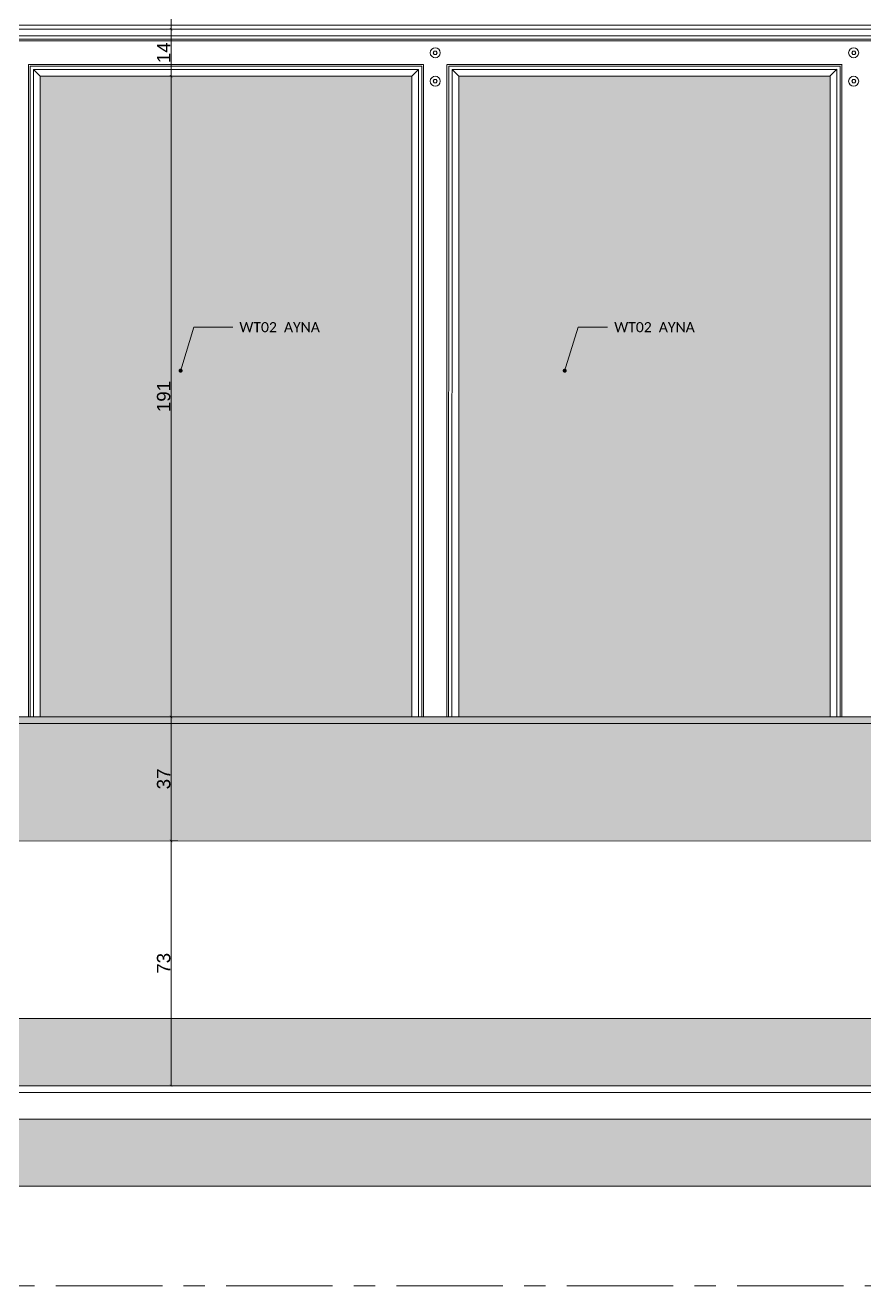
# Model space of a CAD drawing. Header units: millimetres. Extents: x 29001 to 40804, y -8833 to -5892.
# Drawn here: x 36825.3 to 37075.7, y -7240.6 to -6864.7 of the extents above; entities that cross this region are included whole.
import ezdxf
from ezdxf import colors
from ezdxf.entities.mleader import LeaderData, LeaderLine
from ezdxf.math import Vec2, Vec3

# ---------------------------------------------------------------- set-up
doc = ezdxf.new("R2010")
doc.units = ezdxf.units.MM
doc.linetypes.add('CENTER', pattern=[50.8, 31.75, -6.35, 6.35, -6.35])
doc.linetypes.add('HIDDEN', pattern=[9.525, 6.35, -3.175])
doc.layers.get('0').update_dxf_attribs({"lineweight": 0})
doc.layers.get('Defpoints').update_dxf_attribs({"lineweight": 0})
for name, color, linetype, lineweight in [('wipeout', 254, 'Continuous', 0), ('xxx_Auto_Duvar_Duvar Gorunus 01', 253, 'Continuous', 0), ('xxx_Auto_Duvar_Duvar Plan Kesit', 7, 'Continuous', 0), ('xxx_Auto_Duvar_Yesil Alcipan', 93, 'Continuous', 0), ('xxx_Auto_Kaplama_Ahşap', 34, 'Continuous', 0), ('xxx_Auto_Kaplama_Ayna', 173, 'Continuous', 0), ('xxx_Auto_Kaplama_Mermer', 23, 'Continuous', 0), ('xxx_Auto_Kaplama_Mermer Tarama', 45, 'Continuous', 0), ('xxx_Auto_Konstruksiyon_Metal', 141, 'Continuous', 0), ('xxx_Auto_Olcu_Ic', 33, 'Continuous', 0), ('xxx_Auto_Tasiyici_KolonTarama', 253, 'Continuous', 0), ('xxx_Auto_Yardimci_Aks', 30, 'CENTER', 0), ('xxx_Auto_Yardimci_Yazi', 7, 'Continuous', 0)]:
    doc.layers.add(name, color=color, linetype=linetype, lineweight=lineweight)
doc.styles.add('AUTOBAN', font='')
doc.styles.add('narrow', font='ARIALN.TTF', dxfattribs={"height": 4})
doc.styles.get('AUTOBAN').set_extended_font_data('Helvetica Normal Tr')
doc.dimstyles.new('AUTO_DIM_1-20', dxfattribs={"dimtxt": 4, "dimasz": 0.75, "dimexe": 2, "dimexo": 10, "dimgap": 0.2, "dimtad": 1, "dimdec": 0, "dimrnd": 0.5, "dimdsep": 46, "dimtxsty": 'AUTOBAN', "dimblk": 'ARCHTICK', "dimcen": 2, "dimclrd": 256, "dimclre": 256, "dimclrt": 256, "dimadec": 0, "dimazin": 0, "dimtfac": 1, "dimtdec": 0, "dimtix": 1, "dimtofl": 0, "dimtmove": 1, "dimatfit": 3, "dimfxl": 1, "dimtolj": 1, "dimtzin": 0, "dimlwd": -1, "dimlwe": -1, "dimarcsym": 0})

# ---------------------------------------------------------------- blocks, each defined once
blk = doc.blocks.new('havşabaş')
at = {"linetype": 'Continuous'}
blk.add_wipeout([(0, 1.5), (-0.09, 1.5), (-0.19, 1.49), (-0.28, 1.47), (-0.37, 1.45), (-0.46, 1.43), (-0.55, 1.39), (-0.64, 1.36), (-0.72, 1.31), (-0.8, 1.27), (-0.88, 1.21), (-0.96, 1.16), (-1.03, 1.09), (-1.09, 1.03), (-1.16, 0.96), (-1.21, 0.88), (-1.27, 0.8), (-1.31, 0.72), (-1.36, 0.64), (-1.39, 0.55), (-1.43, 0.46), (-1.45, 0.37), (-1.47, 0.28), (-1.49, 0.19), (-1.5, 0.09), (-1.5, 0), (-1.5, -0.09), (-1.49, -0.19), (-1.47, -0.28), (-1.45, -0.37), (-1.43, -0.46), (-1.39, -0.55), (-1.36, -0.64), (-1.31, -0.72), (-1.27, -0.8), (-1.21, -0.88), (-1.16, -0.96), (-1.09, -1.03), (-1.03, -1.09), (-0.96, -1.16), (-0.88, -1.21), (-0.8, -1.27), (-0.72, -1.31), (-0.64, -1.36), (-0.55, -1.39), (-0.46, -1.43), (-0.37, -1.45), (-0.28, -1.47), (-0.19, -1.49), (-0.09, -1.5), (0, -1.5), (0.09, -1.5), (0.19, -1.49), (0.28, -1.47), (0.37, -1.45), (0.46, -1.43), (0.55, -1.39), (0.64, -1.36), (0.72, -1.31), (0.8, -1.27), (0.88, -1.21), (0.96, -1.16), (1.03, -1.09), (1.09, -1.03), (1.16, -0.96), (1.21, -0.88), (1.27, -0.8), (1.31, -0.72), (1.36, -0.64), (1.39, -0.55), (1.43, -0.46), (1.45, -0.37), (1.47, -0.28), (1.49, -0.19), (1.5, -0.09), (1.5, 0), (1.5, 0.09), (1.49, 0.19), (1.47, 0.28), (1.45, 0.37), (1.43, 0.46), (1.39, 0.55), (1.36, 0.64), (1.31, 0.72), (1.27, 0.8), (1.21, 0.88), (1.16, 0.96), (1.09, 1.03), (1.03, 1.09), (0.96, 1.16), (0.88, 1.21), (0.8, 1.27), (0.72, 1.31), (0.64, 1.36), (0.55, 1.39), (0.46, 1.43), (0.37, 1.45), (0.28, 1.47), (0.19, 1.49), (0.09, 1.5)], dxfattribs=at).dxf.layer = 'wipeout'
at = {"layer": 'xxx_Auto_Konstruksiyon_Metal', "linetype": 'Continuous'}
blk.add_lwpolyline([(-0.3, 0.52), (-0.6, 0), (-0.3, -0.52), (0.3, -0.52), (0.6, 0), (0.3, 0.52)], close=True, dxfattribs=at)
blk.add_circle((0, 0), 1.5, dxfattribs=at)
blk = doc.blocks.new('_Dot')
at = {"color": 0, "linetype": 'ByBlock', "lineweight": -2}
blk.add_line((-0.5, 0), (-1, 0), dxfattribs=at)
at = {"color": 0, "linetype": 'ByBlock', "const_width": 0.5}
blk.add_lwpolyline([(-0.25, 0, 1), (0.25, 0, 1)], format="xyb", close=True, dxfattribs=at)
blk = doc.blocks.new('_ArchTick')
at = {"color": 0, "linetype": 'ByBlock', "const_width": 0.15}
blk.add_lwpolyline([(-0.5, -0.5), (0.5, 0.5)], dxfattribs=at)
blk = doc.blocks.new('*D307')
at = {"layer": 'Defpoints', "color": 0, "transparency": 16777216}
for p in [(36858.78, -7107.96, -88.56), (36868.8, -7107.96), (36858.77, -7180.97, -65.68)]:
    blk.add_point(p, dxfattribs=at)
at = {"layer": 'xxx_Auto_Olcu_Ic', "transparency": 16777216}
for p, q in [((36868.78, -7107.96), (36870.8, -7107.96)), ((36868.8, -7180.97), (36868.8, -7107.96)), ((36868.77, -7180.97), (36870.8, -7180.97))]:
    blk.add_line(p, q, dxfattribs=at)
at = {"layer": 'xxx_Auto_Olcu_Ic', "transparency": 16777216, "xscale": 0.75, "yscale": 0.75, "zscale": 0.75}
for p, rotation in [((36868.8, -7107.96), 90), ((36868.8, -7180.97), 270)]:
    blk.add_blockref('_ArchTick', p, dxfattribs=dict(at, rotation=rotation))
at = {"layer": 'xxx_Auto_Olcu_Ic', "transparency": 16777216, "insert": (36866.6, -7144.47), "char_height": 4, "attachment_point": 5, "rotation": 90, "style": 'AUTOBAN'}
blk.add_mtext('\\A1;73', dxfattribs=at)
blk = doc.blocks.new('*D308')
at = {"layer": 'Defpoints', "color": 0, "transparency": 16777216}
for p in [(36868.8, -7070.97), (36873.96, -7070.97, -88.56), (36858.78, -7107.96, -88.56)]:
    blk.add_point(p, dxfattribs=at)
at = {"layer": 'xxx_Auto_Olcu_Ic', "transparency": 16777216}
for p, q in [((36863.96, -7070.97), (36866.8, -7070.97)), ((36868.8, -7107.96), (36868.8, -7070.97)), ((36868.78, -7107.96), (36870.8, -7107.96))]:
    blk.add_line(p, q, dxfattribs=at)
at = {"layer": 'xxx_Auto_Olcu_Ic', "transparency": 16777216, "xscale": 0.75, "yscale": 0.75, "zscale": 0.75}
for p, rotation in [((36868.8, -7070.97), 90), ((36868.8, -7107.96), 270)]:
    blk.add_blockref('_ArchTick', p, dxfattribs=dict(at, rotation=rotation))
at = {"layer": 'xxx_Auto_Olcu_Ic', "transparency": 16777216, "insert": (36866.6, -7089.47), "char_height": 4, "attachment_point": 5, "rotation": 90, "style": 'AUTOBAN'}
blk.add_mtext('\\A1;37', dxfattribs=at)
blk = doc.blocks.new('*D309')
at = {"layer": 'Defpoints', "color": 0, "transparency": 16777216}
for p in [(36868.8, -6879.88), (36872.83, -6879.88, 58.95), (36873.96, -7070.97, -88.56)]:
    blk.add_point(p, dxfattribs=at)
at = {"layer": 'xxx_Auto_Olcu_Ic', "transparency": 16777216}
for p, q in [((36862.83, -6879.88), (36866.8, -6879.88)), ((36868.8, -7070.97), (36868.8, -6879.88)), ((36863.96, -7070.97), (36866.8, -7070.97))]:
    blk.add_line(p, q, dxfattribs=at)
at = {"layer": 'xxx_Auto_Olcu_Ic', "transparency": 16777216, "xscale": 0.75, "yscale": 0.75, "zscale": 0.75}
for p, rotation in [((36868.8, -6879.88), 90), ((36868.8, -7070.97), 270)]:
    blk.add_blockref('_ArchTick', p, dxfattribs=dict(at, rotation=rotation))
at = {"layer": 'xxx_Auto_Olcu_Ic', "transparency": 16777216, "insert": (36866.6, -6975.42), "char_height": 4, "attachment_point": 5, "rotation": 90, "style": 'AUTOBAN'}
blk.add_mtext('\\A1;191', dxfattribs=at)
blk = doc.blocks.new('*D310')
at = {"layer": 'Defpoints', "color": 0, "transparency": 16777216}
for p in [(36868.8, -6865.88), (36873.05, -6865.88, 74.22), (36872.83, -6879.88, 58.95)]:
    blk.add_point(p, dxfattribs=at)
at = {"layer": 'xxx_Auto_Olcu_Ic', "transparency": 16777216}
for p, q in [((36863.05, -6865.88), (36866.8, -6865.88)), ((36868.8, -6879.88), (36868.8, -6865.88)), ((36862.83, -6879.88), (36866.8, -6879.88))]:
    blk.add_line(p, q, dxfattribs=at)
at = {"layer": 'xxx_Auto_Olcu_Ic', "transparency": 16777216, "xscale": 0.75, "yscale": 0.75, "zscale": 0.75}
for p, rotation in [((36868.8, -6865.88), 90), ((36868.8, -6879.88), 270)]:
    blk.add_blockref('_ArchTick', p, dxfattribs=dict(at, rotation=rotation))
at = {"layer": 'xxx_Auto_Olcu_Ic', "transparency": 16777216, "insert": (36866.6, -6872.88), "char_height": 4, "attachment_point": 5, "rotation": 90, "style": 'AUTOBAN'}
blk.add_mtext('\\A1;14', dxfattribs=at)
blk = doc.blocks.new('*D311')
at = {"layer": 'Defpoints', "color": 0, "transparency": 16777216}
for p in [(36868.8, -6693.06), (36915.52, -6693.06, -82.39), (36873.05, -6865.88, 74.22)]:
    blk.add_point(p, dxfattribs=at)
at = {"layer": 'xxx_Auto_Olcu_Ic', "transparency": 16777216}
for p, q in [((36905.52, -6693.06), (36866.8, -6693.06)), ((36868.8, -6865.88), (36868.8, -6693.06)), ((36863.05, -6865.88), (36866.8, -6865.88))]:
    blk.add_line(p, q, dxfattribs=at)
at = {"layer": 'xxx_Auto_Olcu_Ic', "transparency": 16777216, "xscale": 0.75, "yscale": 0.75, "zscale": 0.75}
for p, rotation in [((36868.8, -6693.06), 90), ((36868.8, -6865.88), 270)]:
    blk.add_blockref('_ArchTick', p, dxfattribs=dict(at, rotation=rotation))
at = {"layer": 'xxx_Auto_Olcu_Ic', "transparency": 16777216, "insert": (36866.6, -6779.47), "char_height": 4, "attachment_point": 5, "rotation": 90, "style": 'AUTOBAN'}
blk.add_mtext('\\A1;173', dxfattribs=at)

msp = doc.modelspace()

# ---------------------------------------------------------------- hatches: boundary and pattern name
at = {"true_color": 0x7e837c}
h = msp.add_hatch(color=8, dxfattribs=at)
h.dxf.hatch_style = 1
h.paths.add_polyline_path([(36699.96, -7180.97), (37323.39, -7180.98), (37323.39, -7160.98), (36699.96, -7160.97)])
at = {"layer": 'xxx_Auto_Kaplama_Ahşap'}
h = msp.add_hatch(color=256, dxfattribs=at)
h.dxf.hatch_style = 1
h.set_gradient(color1=(182, 182, 185), color2=(240, 240, 240), tint=1, name='INVCYLINDER')
h.paths.add_polyline_path([(36954.6, -6879.97), (37065.4, -6879.97), (37065.4, -7070.99), (36954.6, -7070.99)])
at = {"layer": 'xxx_Auto_Kaplama_Ayna'}
h = msp.add_hatch(color=3, dxfattribs=at)
h.dxf.hatch_style = 1
h.set_gradient(color1=(182, 182, 185), color2=(240, 240, 240), tint=1, name='INVCYLINDER')
h.paths.add_polyline_path([(36829.79, -6879.97), (36940.59, -6879.97), (36940.59, -7070.97), (36829.79, -7070.97)])
at = {"layer": 'xxx_Auto_Kaplama_Mermer Tarama'}
h = msp.add_hatch(dxfattribs=at)
h.set_pattern_fill('SWAMP', color=256, scale=0.1)
h.set_pattern_definition([(0, (-22353.235, -10202.535), (1.27, 2.19970452), [0.3175, -2.2225]), (90, (-22353.0764, -10202.5351), (-1.27, 2.199704524), [0.15875, -4.24065905]), (90, (-22353.0367, -10202.5351), (-1.27, 2.199704524), [0.127, -4.27240905]), (90, (-22353.116, -10202.5351), (-1.27, 2.199704524), [0.127, -4.27240905]), (60, (-22352.997, -10202.535), (-1.27, 2.199704525), [0.1016, -2.4384]), (120, (-22353.1557, -10202.535), (-2.54, 1e-09), [0.1016, -2.4384])])
h.paths.add_polyline_path([(37323.39, -7070.97), (36817.74, -7072.97), (36817.74, -7107.96), (37161.17, -7107.99), (37323.39, -7107.99)])
edge = h.paths.add_edge_path(flags=16)
edge.add_arc((37092.62, -7089.87), 0.3, 0, 360)
h.paths.add_polyline_path([(36817.74, -7072.97), (36699.96, -7072.97), (36699.96, -7107.95), (36817.74, -7107.96)])
h.paths.add_polyline_path([(37209.57, -7070.97), (36817.74, -7070.97), (36817.74, -7072.97), (37323.39, -7070.97)], flags=17)
h.paths.add_polyline_path([(37146.54, -7080.37), (37098.41, -7080.54)], flags=16)
h.paths.add_polyline_path([(36804.7, -7103.44), (36853.17, -7103.44), (36854.01, -7103.44), (36805.54, -7103.44)])
h.paths.add_polyline_path([(36727.59, -7107.95), (36727.58, -7107.95), (36711.6, -7107.95), (36711.61, -7107.95)], flags=16)
at = {"layer": 'xxx_Auto_Tasiyici_KolonTarama'}
h = msp.add_hatch(dxfattribs=at)
h.set_pattern_fill('ANSI33', color=256, scale=30)
h.set_pattern_definition([(45, (-16380.505, -31036.837), (-5.3033009, 5.3033009), []), (45, (-16375.2016, -31036.837), (-5.3033009, 5.3033009), [3.75, -1.875])])
h.paths.add_polyline_path([(37323.39, -7210.97), (37323.39, -7190.97), (36577.69, -7190.97), (36577.69, -7210.97)])

# ---------------------------------------------------------------- linework, layer by layer
at = {"linetype": 'HIDDEN', "elevation": 16.73}
msp.add_lwpolyline([(36699.96, -7070.97), (37323.39, -7070.97), (37323.39, -7180.97), (36699.96, -7180.97)], close=True, dxfattribs=at)
at = {"layer": 'xxx_Auto_Duvar_Duvar Gorunus 01', "linetype": 'Continuous'}
for p, q in [((36829.77, -7070.97, -0.64), (36829.79, -6879.88, 133.97)), ((36940.61, -6879.88, 134.29), (36940.59, -7070.97, -0.5)), ((36954.59, -7070.97, 0.02), (36954.61, -6879.88, 141.68))]:
    msp.add_line(p, q, dxfattribs=at)
at = {"layer": 'xxx_Auto_Duvar_Duvar Gorunus 01', "linetype": 'Continuous', "elevation": 6.22}
msp.add_lwpolyline([(37203.22, -7070.97), (36699.94, -7070.97)], dxfattribs=at)
at = {"layer": 'xxx_Auto_Duvar_Duvar Plan Kesit'}
for points in [[(36577.69, -7190.97), (37323.39, -7190.97)], [(37323.31, -7210.97), (36577.69, -7210.97)]]:
    msp.add_lwpolyline(points, dxfattribs=at)
at = {"layer": 'xxx_Auto_Duvar_Yesil Alcipan', "elevation": 215.94}
msp.add_lwpolyline([(37323.37, -6865.88), (36693.92, -6865.88), (36693.92, -6864.63), (37323.37, -6864.63)], close=True, dxfattribs=at)
at = {"layer": 'xxx_Auto_Kaplama_Ahşap', "linetype": 'Continuous'}
for p, q in [((36697.94, -6865.88, 133.54), (37323.39, -6865.88, 216)), ((36699.94, -6867.88, 133.54), (37321.39, -6867.88, 216)), ((36699.94, -6868.88, 133.54), (37321.89, -6868.88, 216)), ((36699.94, -6869.38, 133.54), (37321.89, -6869.38, 216))]:
    msp.add_line(p, q, dxfattribs=at)
at = {"layer": 'xxx_Auto_Kaplama_Ahşap'}
for p, q in [((36826.29, -6876.38, 133.57), (36944.11, -6876.38, 129.65)), ((36944.09, -7070.97, -1.22), (36944.1, -6876.38, 129.65)), ((36951.11, -6876.38, 133.55), (37068.92, -6876.38, 133.31)), ((37068.9, -7070.97, -1.23), (37068.92, -6876.29, 7.08)), ((36826.77, -7070.97, -1.21), (36826.79, -6876.88, 130.27)), ((36943.61, -6876.85, 134.33), (36826.79, -6876.88, 130.27)), ((36829.79, -6879.88, 141.36), (36827.79, -6877.88, 141.36)), ((36942.61, -6877.88, 136.16), (36827.79, -6877.88, 130.27)), ((36942.61, -6877.88, 138.07), (36942.59, -7070.97, 3.28)), ((36943.61, -6876.88, 134.33), (36943.59, -7070.97, -0.47)), ((36951.59, -7070.97, -1.11), (36951.61, -6876.88, 134.29)), ((37068.42, -6876.88, 149.46), (36951.61, -6876.88, 134.29)), ((37067.42, -6877.88, 149.99), (36952.61, -6877.88, 141.57)), ((37065.42, -6879.79, 12.02), (37065.4, -7070.97, -0.46)), ((37067.42, -6877.79, 12.05), (37067.4, -7070.97, -0.44)), ((37068.42, -6876.79, 12.06), (37068.4, -7070.97, -0.43))]:
    msp.add_line(p, q, dxfattribs=at)
for points, elevation in [([(36826.27, -7070.97), (36826.29, -6876.38)], -1.17), ([(36951.09, -7070.97), (36951.1, -6876.38)], -1.07), ([(36827.79, -6877.88), (36827.77, -7070.97)], -1.17), ([(36829.79, -6879.88), (36940.61, -6879.88)], 141.36), ([(36940.61, -6879.88), (36942.61, -6877.88)], 134.31), ([(36952.61, -6877.88), (36952.59, -7070.97)], -1.07), ([(36954.61, -6879.88), (36952.61, -6877.88)], 137.95), ([(36954.61, -6879.88), (37065.42, -6879.88)], 152.56), ([(37065.42, -6879.79), (37067.42, -6877.79)], 11.75)]:
    msp.add_lwpolyline(points, dxfattribs=dict(at, elevation=elevation))
at = {"layer": 'xxx_Auto_Kaplama_Mermer'}
for points, elevation in [([(37323.39, -7070.97), (36699.96, -7070.97), (36699.96, -7107.95), (37161.17, -7107.99), (37323.39, -7107.99)], -6.15), ([(37323.39, -7072.97), (36699.96, -7072.97)], -6.15), ([(37323.31, -7180.97), (36577.69, -7180.97)], 0.02), ([(37323.31, -7182.97), (36577.69, -7182.97)], 0.02)]:
    msp.add_lwpolyline(points, dxfattribs=dict(at, elevation=elevation))
at = {"layer": 'xxx_Auto_Kaplama_Mermer', "elevation": 16.73}
msp.add_lwpolyline([(36699.96, -7180.97), (37323.39, -7180.97), (37323.39, -7160.97), (36699.96, -7160.97)], close=True, dxfattribs=at)

# ---------------------------------------------------------------- block references
at = {"linetype": 'Continuous', "xscale": -1, "rotation": 180}
for p in [(36947.61, -6881.38, -4.93), (37072.42, -6881.38, -4.89)]:
    msp.add_blockref('havşabaş', p, dxfattribs=at)

# ---------------------------------------------------------------- dimensions: what is measured, and where the dimension line sits
at = {"layer": 'xxx_Auto_Olcu_Ic'}
for base, p1, p2, picture, middle in [((36868.8, -6693.06, 82.41), (36873.05, -6865.88, 156.63), (36915.52, -6693.06, 0.02), '*D311', (36866.6, -6779.47, 82.41)), ((36868.8, -6865.88, 82.41), (36872.83, -6879.88, 141.36), (36873.05, -6865.88, 156.63), '*D310', (36866.6, -6872.88, 82.41)), ((36868.8, -6879.88, 82.41), (36873.96, -7070.97, -6.15), (36872.83, -6879.88, 141.36), '*D309', (36866.6, -6975.42, 82.41)), ((36868.8, -7070.97, 82.41), (36858.78, -7107.96, -6.15), (36873.96, -7070.97, -6.15), '*D308', (36866.6, -7089.47, 82.41)), ((36868.8, -7107.96, 82.41), (36858.77, -7180.97, 16.73), (36858.78, -7107.96, -6.15), '*D307', (36866.6, -7144.47, 82.41))]:
    dim = msp.add_linear_dim(base=base, p1=p1, p2=p2, angle=90, dimstyle='AUTO_DIM_1-20', dxfattribs=at)
    dim.commit()
    dim.dimension.update_dxf_attribs({"geometry": picture, "text_midpoint": middle})

# ---------------------------------------------------------------- leaders
at = {"layer": 'xxx_Auto_Yardimci_Yazi'}
ml = msp.add_multileader_mtext('Standard', dxfattribs=at)
ml.set_content('{\\fCalibri Light|b0|i0|c162|p34;WT01 /  Ahşap kaplama}', color=256, style='narrow')
ml.set_leader_properties(color=256, linetype='ByLayer', lineweight=-1)
ml.set_arrow_properties(name='DOT')
ml.build(insert=Vec2(0, 0))
ml.multileader.update_dxf_attribs({"dogleg_length": 49.61, "arrow_head_size": 1.2})
ctx = ml.context
ctx.base_point, ctx.char_height, ctx.arrow_head_size, ctx.plane_origin = Vec3(36700.97, -6954.75, 0), 3, 1.2, Vec3(36341.21, -6856.51, 0)
notes = []
notes.append((ctx, [(0, (1, 1, 0), (36699.15, -6954.75, 0), (1, 0), 1.82, [(0, [(36695.19, -6967.71, 0)], 0, [])])]))
ctx.mtext.insert, ctx.mtext.width, ctx.mtext.defined_height, ctx.mtext.flow_direction = Vec3(36702.97, -6952.82, 0), 186.3768, 39.78, 5
ml = msp.add_multileader_mtext('Standard', dxfattribs=at)
ml.set_content('{\\fCalibri Light|b0|i0|c162|p34;WT01 / Ahşap kaplama}', color=256, style='narrow')
ml.set_leader_properties(color=256, linetype='ByLayer', lineweight=-1)
ml.set_arrow_properties(name='DOT')
ml.build(insert=Vec2(0, 0))
ml.multileader.update_dxf_attribs({"dogleg_length": 49.61, "arrow_head_size": 1.2})
ctx = ml.context
ctx.base_point, ctx.char_height, ctx.arrow_head_size, ctx.plane_origin = Vec3(36767.44, -6954.75, 0), 3, 1.2, Vec3(36396.43, -6856.51, 0)
notes.append((ctx, [(0, (1, 1, 0), (36754.37, -6954.75, 0), (1, 0), 13.07, [(0, [(36750.4, -6967.71, 0)], 0, [])])]))
ctx.mtext.insert, ctx.mtext.width, ctx.mtext.defined_height, ctx.mtext.flow_direction = Vec3(36769.44, -6952.82, 0), 186.3768, 39.78, 5
ml = msp.add_multileader_mtext('Standard', dxfattribs=at)
ml.set_content('{\\fCalibri Light|b0|i0|c162|p34;WT02  AYNA}', color=256, style='narrow')
ml.set_leader_properties(color=256, linetype='ByLayer', lineweight=-1)
ml.set_arrow_properties(name='DOT')
ml.build(insert=Vec2(0, 0))
ml.multileader.update_dxf_attribs({"dogleg_length": 49.61, "arrow_head_size": 1.2})
ctx = ml.context
ctx.base_point, ctx.char_height, ctx.arrow_head_size, ctx.plane_origin = Vec3(36887.18, -6954.75, 0), 3, 1.2, Vec3(36517.66, -6856.51, 0)
notes.append((ctx, [(0, (1, 1, 0), (36875.61, -6954.75, 0), (1, 0), 11.58, [(0, [(36871.64, -6967.71, 0)], 0, [])])]))
ctx.mtext.insert, ctx.mtext.width, ctx.mtext.defined_height, ctx.mtext.flow_direction = Vec3(36889.18, -6953.23, 0), 186.3768, 39.78, 5
ml = msp.add_multileader_mtext('Standard', dxfattribs=at)
ml.set_content('{\\fCalibri Light|b0|i0|c162|p34;WT02  AYNA}', color=256, style='narrow')
ml.set_leader_properties(color=256, linetype='ByLayer', lineweight=-1)
ml.set_arrow_properties(name='DOT')
ml.build(insert=Vec2(0, 0))
ml.multileader.update_dxf_attribs({"dogleg_length": 49.61, "arrow_head_size": 1.2})
ctx = ml.context
ctx.base_point, ctx.char_height, ctx.arrow_head_size, ctx.plane_origin = Vec3(36999, -6954.75, 0), 3, 1.2, Vec3(36632.23, -6856.51, 0)
notes.append((ctx, [(0, (1, 1, 0), (36990.18, -6954.75, 0), (1, 0), 8.82, [(0, [(36986.21, -6967.71, 0)], 0, [])])]))
ctx.mtext.insert, ctx.mtext.width, ctx.mtext.defined_height, ctx.mtext.flow_direction = Vec3(37001, -6953.23, 0), 186.3768, 39.78, 5
ml = msp.add_multileader_mtext('Standard', dxfattribs=at)
ml.set_content('{\\fCalibri Light|b0|i0|c162|p34;WT03 /MERMER}', color=256, style='narrow')
ml.set_leader_properties(color=256, linetype='ByLayer', lineweight=-1)
ml.set_arrow_properties(name='DOT')
ml.build(insert=Vec2(0, 0))
ml.multileader.update_dxf_attribs({"dogleg_length": 49.61, "arrow_head_size": 1.2})
ctx = ml.context
ctx.base_point, ctx.char_height, ctx.arrow_head_size, ctx.plane_origin = Vec3(36703.07, -7019.47, 2.76), 3, 1.2, Vec3(36357.05, -6893.78, 2.76)
notes.append((ctx, [(0, (1, 1, 0), (36687.27, -7019.47, 2.76), (1, 0), 15.8, [(0, [(36676.58, -7031.43, 2.76)], 0, [])])]))
ctx.mtext.insert, ctx.mtext.width, ctx.mtext.defined_height, ctx.mtext.flow_direction = Vec3(36705.07, -7017.66, 2.76), 186.3768, 39.78, 5
ml = msp.add_multileader_mtext('Standard', dxfattribs=at)
ml.set_content('{\\fCalibri Light|b0|i0|c162|p34;WT03 / MERMER}', color=256, style='narrow')
ml.set_leader_properties(color=256, linetype='ByLayer', lineweight=-1)
ml.set_arrow_properties(name='DOT')
ml.build(insert=Vec2(0, 0))
ml.multileader.update_dxf_attribs({"dogleg_length": 49.61, "arrow_head_size": 1.2})
ctx = ml.context
ctx.base_point, ctx.char_height, ctx.arrow_head_size, ctx.plane_origin = Vec3(36767.44, -7058.41, 2.78), 3, 1.2, Vec3(36421.42, -6932.72, 2.78)
notes.append((ctx, [(0, (1, 1, 0), (36751.64, -7058.41, 2.78), (1, 0), 15.8, [(0, [(36740.95, -7070.37, 2.78)], 0, [])])]))
ctx.mtext.insert, ctx.mtext.width, ctx.mtext.defined_height, ctx.mtext.flow_direction = Vec3(36769.44, -7056.6, 2.78), 186.3768, 39.78, 5
for ctx, leaders in notes:
    for number, flags, end, landing, length, lines in leaders:
        leader = LeaderData()
        leader.index, (leader.has_last_leader_line, leader.has_dogleg_vector, leader.attachment_direction) = number, flags
        leader.last_leader_point, leader.dogleg_vector, leader.dogleg_length = Vec3(end), Vec3(landing), length
        for number, points, colour, breaks in lines:
            line = LeaderLine()
            line.index, line.vertices, line.color, line.breaks = number, Vec3.list(points), colors.encode_raw_color(colour), breaks
            leader.lines.append(line)
        ctx.leaders.append(leader)

# ---------------------------------------------------------------- wipeouts: each hides what was drawn before it
at = {"linetype": 'Continuous'}
for points in [[(36947.61, -6874.39), (36947.51, -6874.39), (36947.42, -6874.38), (36947.32, -6874.36), (36947.23, -6874.34), (36947.14, -6874.32), (36947.05, -6874.28), (36946.97, -6874.25), (36946.88, -6874.2), (36946.8, -6874.16), (36946.72, -6874.1), (36946.65, -6874.05), (36946.58, -6873.98), (36946.51, -6873.92), (36946.45, -6873.85), (36946.39, -6873.77), (36946.34, -6873.69), (36946.29, -6873.61), (36946.25, -6873.53), (36946.21, -6873.44), (36946.18, -6873.35), (36946.15, -6873.26), (36946.13, -6873.17), (36946.12, -6873.08), (36946.11, -6872.98), (36946.11, -6872.89), (36946.11, -6872.8), (36946.12, -6872.7), (36946.13, -6872.61), (36946.15, -6872.52), (36946.18, -6872.43), (36946.21, -6872.34), (36946.25, -6872.25), (36946.29, -6872.17), (36946.34, -6872.09), (36946.39, -6872.01), (36946.45, -6871.93), (36946.51, -6871.86), (36946.58, -6871.8), (36946.65, -6871.73), (36946.72, -6871.68), (36946.8, -6871.62), (36946.88, -6871.58), (36946.97, -6871.53), (36947.05, -6871.5), (36947.14, -6871.46), (36947.23, -6871.44), (36947.32, -6871.42), (36947.42, -6871.4), (36947.51, -6871.39), (36947.61, -6871.39), (36947.7, -6871.39), (36947.79, -6871.4), (36947.89, -6871.42), (36947.98, -6871.44), (36948.07, -6871.46), (36948.16, -6871.5), (36948.24, -6871.53), (36948.33, -6871.58), (36948.41, -6871.62), (36948.49, -6871.68), (36948.56, -6871.73), (36948.63, -6871.8), (36948.7, -6871.86), (36948.76, -6871.93), (36948.82, -6872.01), (36948.87, -6872.09), (36948.92, -6872.17), (36948.96, -6872.25), (36949, -6872.34), (36949.03, -6872.43), (36949.06, -6872.52), (36949.08, -6872.61), (36949.09, -6872.7), (36949.1, -6872.8), (36949.11, -6872.89), (36949.1, -6872.98), (36949.09, -6873.08), (36949.08, -6873.17), (36949.06, -6873.26), (36949.03, -6873.35), (36949, -6873.44), (36948.96, -6873.53), (36948.92, -6873.61), (36948.87, -6873.69), (36948.82, -6873.77), (36948.76, -6873.85), (36948.7, -6873.92), (36948.63, -6873.98), (36948.56, -6874.05), (36948.49, -6874.1), (36948.41, -6874.16), (36948.33, -6874.2), (36948.24, -6874.25), (36948.16, -6874.28), (36948.07, -6874.32), (36947.98, -6874.34), (36947.89, -6874.36), (36947.79, -6874.38), (36947.7, -6874.39)], [(37072.42, -6874.39), (37072.33, -6874.39), (37072.23, -6874.38), (37072.14, -6874.36), (37072.05, -6874.34), (37071.96, -6874.32), (37071.87, -6874.28), (37071.78, -6874.25), (37071.7, -6874.2), (37071.62, -6874.16), (37071.54, -6874.1), (37071.47, -6874.05), (37071.4, -6873.98), (37071.33, -6873.92), (37071.27, -6873.85), (37071.21, -6873.77), (37071.16, -6873.69), (37071.11, -6873.61), (37071.06, -6873.53), (37071.03, -6873.44), (37071, -6873.35), (37070.97, -6873.26), (37070.95, -6873.17), (37070.93, -6873.08), (37070.92, -6872.98), (37070.92, -6872.89), (37070.92, -6872.8), (37070.93, -6872.7), (37070.95, -6872.61), (37070.97, -6872.52), (37071, -6872.43), (37071.03, -6872.34), (37071.06, -6872.25), (37071.11, -6872.17), (37071.16, -6872.09), (37071.21, -6872.01), (37071.27, -6871.93), (37071.33, -6871.86), (37071.4, -6871.8), (37071.47, -6871.73), (37071.54, -6871.68), (37071.62, -6871.62), (37071.7, -6871.58), (37071.78, -6871.53), (37071.87, -6871.5), (37071.96, -6871.46), (37072.05, -6871.44), (37072.14, -6871.42), (37072.23, -6871.4), (37072.33, -6871.39), (37072.42, -6871.39), (37072.52, -6871.39), (37072.61, -6871.4), (37072.7, -6871.42), (37072.8, -6871.44), (37072.89, -6871.46), (37072.97, -6871.5), (37073.06, -6871.53), (37073.14, -6871.58), (37073.23, -6871.62), (37073.3, -6871.68), (37073.38, -6871.73), (37073.45, -6871.8), (37073.52, -6871.86), (37073.58, -6871.93), (37073.64, -6872.01), (37073.69, -6872.09), (37073.74, -6872.17), (37073.78, -6872.25), (37073.82, -6872.34), (37073.85, -6872.43), (37073.87, -6872.52), (37073.9, -6872.61), (37073.91, -6872.7), (37073.92, -6872.8), (37073.92, -6872.89), (37073.92, -6872.98), (37073.91, -6873.08), (37073.9, -6873.17), (37073.87, -6873.26), (37073.85, -6873.35), (37073.82, -6873.44), (37073.78, -6873.53), (37073.74, -6873.61), (37073.69, -6873.69), (37073.64, -6873.77), (37073.58, -6873.85), (37073.52, -6873.92), (37073.45, -6873.98), (37073.38, -6874.05), (37073.3, -6874.1), (37073.23, -6874.16), (37073.14, -6874.2), (37073.06, -6874.25), (37072.97, -6874.28), (37072.89, -6874.32), (37072.8, -6874.34), (37072.7, -6874.36), (37072.61, -6874.38), (37072.52, -6874.39)]]:
    msp.add_wipeout(points, dxfattribs=at).translate(0, 0, 11812.26).dxf.layer = 'wipeout'

# ---------------------------------------------------------------- next in the draw order: linework, layer by layer
at = {"layer": 'xxx_Auto_Konstruksiyon_Metal', "linetype": 'Continuous', "elevation": 11812.26}
for points in [[(36947.31, -6873.41), (36947.01, -6872.89), (36947.31, -6872.37), (36947.91, -6872.37), (36948.21, -6872.89), (36947.91, -6873.41)], [(37072.12, -6873.41), (37071.82, -6872.89), (37072.12, -6872.37), (37072.72, -6872.37), (37073.02, -6872.89), (37072.72, -6873.41)]]:
    msp.add_lwpolyline(points, close=True, dxfattribs=at)
at = {"layer": 'xxx_Auto_Konstruksiyon_Metal', "linetype": 'Continuous'}
for centre in [(36947.61, -6872.89, 11808.52), (37072.42, -6872.89, 11808.56)]:
    msp.add_circle(centre, 1.5, dxfattribs=at)
at = {"layer": 'xxx_Auto_Yardimci_Aks'}
msp.add_lwpolyline([(36577.69, -6654.19), (37323.39, -6654.19), (37323.39, -7240.64), (36577.69, -7240.64)], close=True, dxfattribs=at)

doc.saveas('drawing.dxf')
